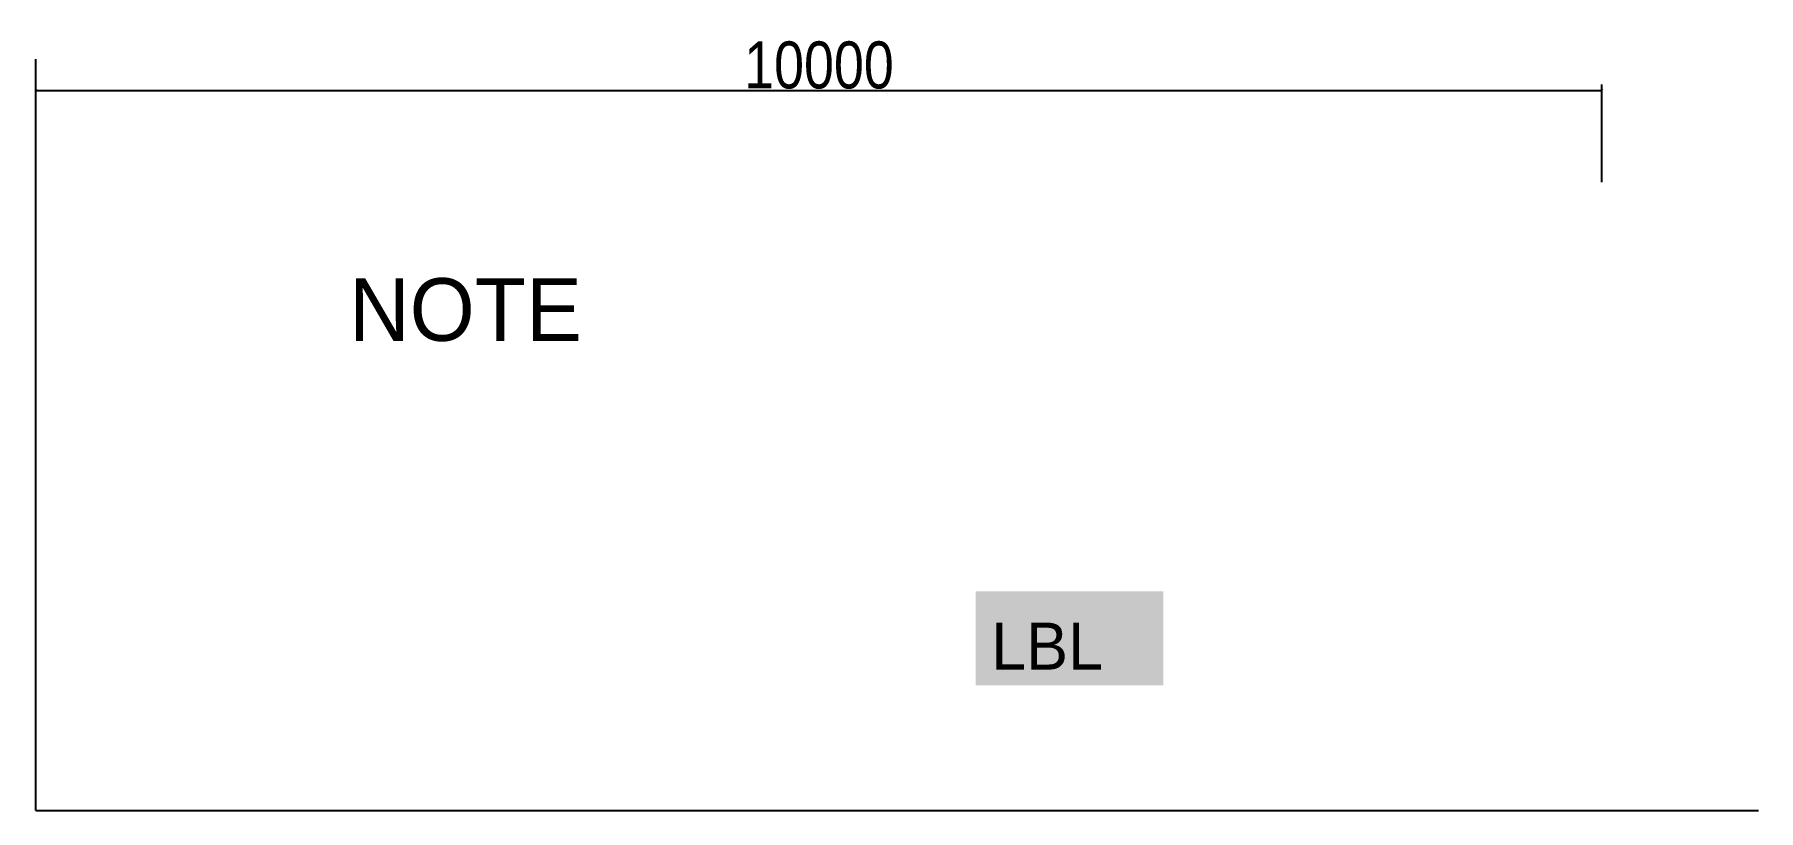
# Model space of a CAD drawing. Header units: metres. Extents: x 0 to 110, y 0 to 50.
import ezdxf

# ---------------------------------------------------------------- set-up
doc = ezdxf.new("R2010")
doc.units = ezdxf.units.M
doc.styles.add('OpenSansCondensed-Light', font='OpenSansCondensed-Light.ttf')
doc.dimstyles.new('EZDXF', dxfattribs={"dimtxt": 0.25, "dimasz": 0.175, "dimexe": 0.375, "dimexo": 0.125, "dimgap": 0.1, "dimtad": 1, "dimlfac": 100, "dimzin": 12, "dimdsep": 46, "dimtxsty": 'OpenSansCondensed-Light', "dimblk": 'ARCHTICK', "dimcen": 2.5, "dimazin": 3, "dimtfac": 0.5, "dimtmove": 2, "dimatfit": 3})

# ---------------------------------------------------------------- blocks, each defined once
blk = doc.blocks.new('TB')
blk.add_hatch(color=7).paths.add_polyline_path([(0, 0), (12, 0), (12, 6), (0, 6)])
blk.add_text('LBL', height=3).set_placement((1, 1))
blk = doc.blocks.new('_ARCHTICK')
at = {"color": 0, "linetype": 'BYBLOCK', "const_width": 0.15}
blk.add_lwpolyline([(-0.5, -0.5), (0.5, 0.5)], dxfattribs=at)

msp = doc.modelspace()

# ---------------------------------------------------------------- linework, layer by layer
for q in [(0, 48), (110, 0)]:
    msp.add_line((0, 0), q)

# ---------------------------------------------------------------- block references
msp.add_blockref('TB', (60, 8))

# ---------------------------------------------------------------- texts
msp.add_text('NOTE', height=4).set_placement((20, 30))

# ---------------------------------------------------------------- dimensions: what is measured, and where the dimension line sits
msp.add_linear_dim(base=(0, 46), p1=(0, 40), p2=(100, 40), dimstyle='EZDXF', override={"dimtxt": 3}).render()

doc.saveas('drawing.dxf')
